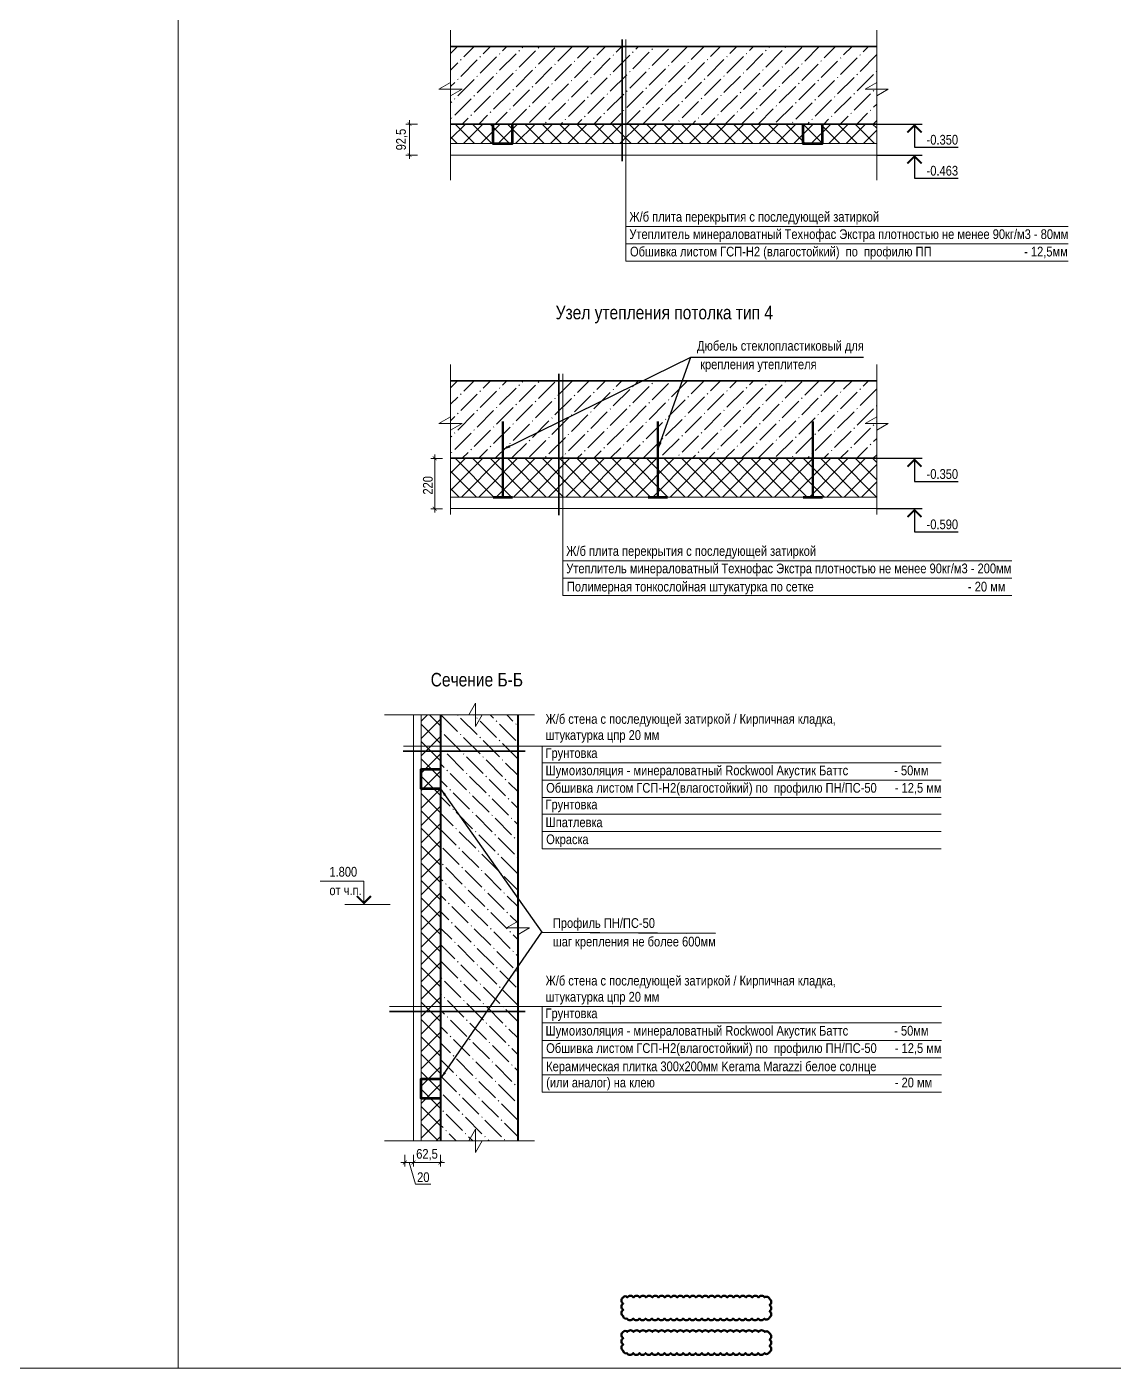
# Model space of a CAD drawing. Header units: millimetres. Extents: x -328335 to 1460319, y -208171 to 164069.
# Drawn here: x -100758 to -72688, y -205995 to -171348 of the extents above; entities that cross this region are included whole.
import ezdxf

# ---------------------------------------------------------------- set-up
doc = ezdxf.new("R2010")
doc.units = ezdxf.units.MM
doc.header["$LTSCALE"] = 0.5
doc.layers.get('Defpoints').update_dxf_attribs({"color": 140})
for name, color, linetype, lineweight in [('0.25', 1, 'Continuous', 25), ('АР_Отметка', 7, 'Continuous', 5), ('АР_Стены ГКЛ', 1, 'Continuous', 15), ('АР_Стены ЖБ', 7, 'Continuous', 40), ('АР_Текст', 7, 'Continuous', 5), ('АР_Тонкая', 254, 'Continuous', 5), ('АР_Штриховка', 8, 'Continuous', 0), ('КМ_конструкции', 5, 'Continuous', 5), ('РД_Оси_размер', 8, 'Continuous', 0)]:
    doc.layers.add(name, color=color, linetype=linetype, lineweight=lineweight)
doc.layers.add('АР_Делит', color=120, linetype='Continuous', lineweight=0, plot=False)
doc.layers.add('ИЗМ1', color=7, linetype='Continuous', lineweight=50, true_color=0xee112e)
doc.styles.add('style1', font='ARIALN.TTF')
doc.dimstyles.new('1-50', dxfattribs={"dimscale": 40, "dimtxt": 2.5, "dimasz": 2, "dimexe": 1.25, "dimexo": 0.625, "dimtad": 1, "dimdec": 0, "dimtxsty": 'style1', "dimblk": 'OBLIQUE', "dimcen": 2.5, "dimadec": 0, "dimazin": 1, "dimtfac": 1, "dimtdec": 0, "dimtmove": 0, "dimatfit": 3, "dimfxl": 1, "dimarcsym": 0})
doc.dimstyles.new('Dim100_ареал', dxfattribs={"dimscale": 100, "dimtxt": 2.5, "dimasz": 1, "dimexe": 1, "dimexo": 1, "dimgap": 0.5, "dimtad": 1, "dimzin": 12, "dimdsep": 46, "dimtxsty": 'style1', "dimblk": 'ARCHTICK', "dimcen": 1, "dimdle": 1, "dimaunit": 1, "dimadec": 0, "dimazin": 3, "dimtfac": 1, "dimtmove": 1, "dimatfit": 3, "dimldrblk": 'OPEN30', "dimfxl": 2, "dimfxlon": 1, "dimtolj": 1, "dimtzin": 0, "dimlwd": 5, "dimlwe": 5, "dimarcsym": 0})

# ---------------------------------------------------------------- blocks, each defined once
blk = doc.blocks.new('_ArchTick')
at = {"color": 0, "linetype": 'ByBlock', "const_width": 0.15}
blk.add_lwpolyline([(-0.5, -0.5), (0.5, 0.5)], dxfattribs=at)
blk = doc.blocks.new('*D73')
at = {"layer": 'Defpoints', "color": 0, "transparency": 16777216}
for p in [(-89819, -173860), (-90876, -174660), (-89819, -174660)]:
    blk.add_point(p, dxfattribs=at)
at = {"layer": 'РД_Оси_размер', "color": 0, "lineweight": 5, "transparency": 16777216}
for p, q in [((-90676, -173860), (-90976, -173860)), ((-90876, -173760), (-90876, -174760)), ((-90676, -174660), (-90976, -174660))]:
    blk.add_line(p, q, dxfattribs=at)
at = {"layer": 'РД_Оси_размер', "color": 0, "lineweight": 5, "transparency": 16777216, "xscale": 100, "yscale": 100, "zscale": 100}
for p, rotation in [((-90876, -173860), 90), ((-90876, -174660), 270)]:
    blk.add_blockref('_ArchTick', p, dxfattribs=dict(at, rotation=rotation))
at = {"layer": 'РД_Оси_размер', "color": 0, "transparency": 16777216, "insert": (-91077, -174260), "char_height": 250, "attachment_point": 5, "rotation": 90, "style": 'style1'}
blk.add_mtext('\\A1;92,5', dxfattribs=at)
blk = doc.blocks.new('_Open30')
at = {"color": 0, "linetype": 'ByBlock', "lineweight": -2}
for p, q in [((-1, 0.27), (0, 0)), ((0, 0), (-1, -0.27)), ((0, 0), (-1, 0))]:
    blk.add_line(p, q, dxfattribs=at)
blk = doc.blocks.new('*D69')
at = {"layer": 'Defpoints', "color": 0, "transparency": 16777216}
for p in [(-90778, -189122), (-90078, -189122), (-90778, -200683)]:
    blk.add_point(p, dxfattribs=at)
at = {"layer": 'РД_Оси_размер', "color": 0, "lineweight": 5, "transparency": 16777216}
for p, q in [((-90778, -200483), (-90778, -200783)), ((-90078, -200483), (-90078, -200783)), ((-89978, -200683), (-90878, -200683))]:
    blk.add_line(p, q, dxfattribs=at)
at = {"layer": 'РД_Оси_размер', "color": 0, "lineweight": 5, "transparency": 16777216, "xscale": 100, "yscale": 100, "zscale": 100, "rotation": 180}
blk.add_blockref('_ArchTick', (-90778, -200683), dxfattribs=at)
at = {"layer": 'РД_Оси_размер', "color": 0, "lineweight": 5, "transparency": 16777216, "xscale": 100, "yscale": 100, "zscale": 100}
blk.add_blockref('_ArchTick', (-90078, -200683), dxfattribs=at)
at = {"layer": 'РД_Оси_размер', "color": 0, "transparency": 16777216, "insert": (-90428, -200482), "char_height": 250, "attachment_point": 5, "style": 'style1'}
blk.add_mtext('\\A1;62,5', dxfattribs=at)
blk = doc.blocks.new('_Oblique')
at = {"color": 0, "linetype": 'ByBlock', "lineweight": -2}
blk.add_line((-0.5, -0.5), (0.5, 0.5), dxfattribs=at)
blk = doc.blocks.new('*D70')
at = {"layer": 'Defpoints', "color": 0, "transparency": 16777216}
for p in [(-89819, -182494), (-90228, -183794), (-89819, -183794)]:
    blk.add_point(p, dxfattribs=at)
at = {"layer": 'РД_Оси_размер', "color": 0, "lineweight": 5, "transparency": 16777216}
for p, q in [((-90028, -182494), (-90328, -182494)), ((-90228, -182394), (-90228, -183894)), ((-90028, -183794), (-90328, -183794))]:
    blk.add_line(p, q, dxfattribs=at)
at = {"layer": 'РД_Оси_размер', "color": 0, "lineweight": 5, "transparency": 16777216, "xscale": 100, "yscale": 100, "zscale": 100}
for p, rotation in [((-90228, -182494), 90), ((-90228, -183794), 270)]:
    blk.add_blockref('_ArchTick', p, dxfattribs=dict(at, rotation=rotation))
at = {"layer": 'РД_Оси_размер', "color": 0, "transparency": 16777216, "insert": (-90405, -183191), "char_height": 250, "attachment_point": 5, "rotation": 90, "style": 'style1'}
blk.add_mtext('\\A1;220', dxfattribs=at)
blk = doc.blocks.new('*D74')
at = {"layer": 'Defpoints', "color": 0, "transparency": 16777216}
for p in [(-91000, -200122), (-90778, -200122), (-91000, -200683)]:
    blk.add_point(p, dxfattribs=at)
at = {"layer": 'РД_Оси_размер', "color": 0, "lineweight": 5, "transparency": 16777216}
for p, q in [((-91000, -200483), (-91000, -200783)), ((-90778, -200483), (-90778, -200783)), ((-90678, -200683), (-91100, -200683)), ((-90889, -200683), (-90721, -201241)), ((-90721, -201241), (-90325, -201241))]:
    blk.add_line(p, q, dxfattribs=at)
at = {"layer": 'РД_Оси_размер', "color": 0, "lineweight": 5, "transparency": 16777216, "xscale": 100, "yscale": 100, "zscale": 100, "rotation": 180}
blk.add_blockref('_ArchTick', (-91000, -200683), dxfattribs=at)
at = {"layer": 'РД_Оси_размер', "color": 0, "lineweight": 5, "transparency": 16777216, "xscale": 100, "yscale": 100, "zscale": 100}
blk.add_blockref('_ArchTick', (-90778, -200683), dxfattribs=at)
at = {"layer": 'РД_Оси_размер', "color": 0, "transparency": 16777216, "insert": (-90523, -201063), "char_height": 250, "attachment_point": 5, "style": 'style1'}
blk.add_mtext('\\A1;20', dxfattribs=at)

msp = doc.modelspace()

# ---------------------------------------------------------------- hatches: boundary and pattern name
at = {"layer": 'АР_Штриховка', "lineweight": 0}
h = msp.add_hatch(dxfattribs=at)
h.set_pattern_fill('FP_5', color=256, scale=10, style=0, pattern_type=2)
h.set_pattern_definition([(45, (-99894.83, -198238.57), (77.7817, 502.0458), [600, -100, 20, -100])])
h.paths.add_polyline_path([(-78818.613, -173859.95), (-78818.613, -171859.95), (-89818.613, -171859.95), (-89818.613, -173859.95)], flags=0)
h = msp.add_hatch(dxfattribs=at)
h.set_pattern_fill('FP_6', color=256, scale=10, style=0, pattern_type=2)
h.set_pattern_definition([(45, (-99894.83, -198238.57), (-224.5064, 224.5064), []), (135, (-99894.83, -198238.57), (-224.5064, -224.5064), [])])
h.paths.add_polyline_path([(-78818.613, -174359.95), (-78818.613, -173859.95), (-89818.613, -173859.95), (-89818.613, -174359.95)])
h = msp.add_hatch(dxfattribs=at)
h.set_pattern_fill('FP_5', color=256, scale=10, style=0, pattern_type=2)
h.set_pattern_definition([(45, (-99894.83, -206872.34), (77.7817, 502.0458), [600, -100, 20, -100])])
h.paths.add_polyline_path([(-78818.613, -182493.719), (-78818.613, -180493.719), (-89818.613, -180493.719), (-89818.613, -182493.719)], flags=0)
h = msp.add_hatch(dxfattribs=at)
h.set_pattern_fill('FP_6', color=256, scale=10, style=0, pattern_type=2)
h.set_pattern_definition([(45, (-99894.83, -206872.34), (-224.5064, 224.5064), []), (135, (-99894.83, -206872.34), (-224.5064, -224.5064), [])])
h.paths.add_polyline_path([(-78818.613, -183493.719), (-78818.613, -182493.719), (-89818.613, -182493.719), (-89818.613, -183493.719)])
h = msp.add_hatch(dxfattribs=at)
h.set_pattern_fill('FP_6', color=256, scale=10, angle=90, style=0, pattern_type=2)
h.set_pattern_definition([(135, (-63899.4, -210198.2), (-224.5064, -224.5064), []), (225, (-63899.4, -210198.2), (224.5064, -224.5064), [])])
h.paths.add_polyline_path([(-90578.033, -189121.969), (-90078.033, -189121.969), (-90078.033, -200121.969), (-90578.033, -200121.969)])
h = msp.add_hatch(dxfattribs=at)
h.set_pattern_fill('FP_5', color=256, scale=10, angle=90, style=0, pattern_type=2)
h.set_pattern_definition([(135, (-63899.4, -210198.2), (-502.0458, 77.7817), [600, -100, 20, -100])])
h.paths.add_polyline_path([(-90078.033, -189121.969), (-88078.033, -189121.969), (-88078.033, -200121.969), (-90078.033, -200121.969)], flags=0)

# ---------------------------------------------------------------- linework, layer by layer
at = {"layer": '0.25', "color": 0}
for p, q in [((-78818.613, -173859.95), (-77646.34, -173859.95)), ((-77842.368, -173859.95), (-77842.368, -174459.95)), ((-77842.368, -174459.95), (-76713.071, -174459.95)), ((-78818.613, -174659.95), (-77646.34, -174659.95)), ((-77842.368, -174659.95), (-77842.368, -175259.95)), ((-77842.368, -175259.95), (-76713.071, -175259.95)), ((-78818.613, -182493.719), (-77646.34, -182493.719)), ((-77842.368, -182493.719), (-77842.368, -183093.719)), ((-77842.368, -183093.719), (-76713.071, -183093.719)), ((-78818.613, -183793.719), (-77646.34, -183793.719)), ((-77842.368, -183793.719), (-77842.368, -184393.719)), ((-77842.368, -184393.719), (-76713.071, -184393.719))]:
    msp.add_line(p, q, dxfattribs=at)
at = {"layer": '0.25', "color": 0, "const_width": 50}
for points in [[(-77660.046, -174077.627), (-77842.368, -173895.305), (-78024.691, -174077.627)], [(-77660.046, -174877.627), (-77842.368, -174695.305), (-78024.691, -174877.627)], [(-77660.046, -182711.396), (-77842.368, -182529.074), (-78024.691, -182711.396)], [(-77660.046, -184011.396), (-77842.368, -183829.074), (-78024.691, -184011.396)]]:
    msp.add_lwpolyline(points, dxfattribs=at)
at = {"layer": 'АР_Делит'}
msp.add_line((-96852.427, -145863.668), (-96852.427, -205994.742), dxfattribs=at)
at = {"layer": 'АР_Делит', "lineweight": 0}
msp.add_lwpolyline([(-132213.713, -64293.844), (228906.764, -64293.844), (228906.764, -205994.742), (-132213.713, -205994.742)], close=True, dxfattribs=at)
at = {"layer": 'АР_Отметка', "color": 0}
for p, q in [((-93185.193, -193416.552), (-92055.896, -193416.552)), ((-92055.896, -194016.552), (-92055.896, -193416.552)), ((-92546.943, -194016.552), (-91374.67, -194016.552))]:
    msp.add_line(p, q, dxfattribs=at)
at = {"layer": 'АР_Отметка', "color": 0, "const_width": 50}
msp.add_lwpolyline([(-91873.574, -193798.875), (-92055.896, -193981.197), (-92238.218, -193798.875)], dxfattribs=at)
at = {"layer": 'АР_Стены ГКЛ'}
for points in [[(-89818.613, -174359.95), (-78818.613, -174359.95), (-78818.613, -174659.95), (-89818.613, -174659.95)], [(-89818.613, -183493.719), (-78818.613, -183493.719), (-78818.613, -183793.719), (-89818.613, -183793.719)], [(-90578.033, -200121.969), (-90578.033, -189121.969), (-90778.033, -189121.969), (-90778.033, -200121.969)]]:
    msp.add_lwpolyline(points, close=True, dxfattribs=at)
at = {"layer": 'АР_Стены ЖБ', "lineweight": 35}
for p, q in [((-89818.613, -171859.95), (-78818.613, -171859.95)), ((-89818.613, -173859.95), (-78818.613, -173859.95)), ((-89818.613, -180493.719), (-78818.613, -180493.719)), ((-89818.613, -182493.719), (-78818.613, -182493.719)), ((-90078.033, -200121.969), (-90078.033, -189121.969))]:
    msp.add_line(p, q, dxfattribs=at)
at = {"layer": 'АР_Стены ЖБ'}
for p, q in [((-90078.033, -189121.969), (-90078.033, -200121.969)), ((-88078.033, -200121.969), (-88078.033, -189121.969))]:
    msp.add_line(p, q, dxfattribs=at)
at = {"layer": 'АР_Текст', "ltscale": 0.5}
for p, q in [((-87457.014, -192584.063), (-87457.014, -189927.485)), ((-87457.014, -198867.579), (-87457.014, -196650.145))]:
    msp.add_line(p, q, dxfattribs=at)
at = {"layer": 'АР_Текст', "lineweight": 35}
for points in [[(-85391.02, -174821.928), (-85391.02, -171677.928)], [(-87021.147, -183960.19), (-87021.147, -180311.697)], [(-91040.012, -190059.851), (-87896.012, -190059.851)], [(-91397.348, -196782.512), (-87896.012, -196782.512)]]:
    msp.add_lwpolyline(points, dxfattribs=at)
at = {"layer": 'АР_Текст', "ltscale": 0.5}
for points in [[(-85292.528, -177403.928), (-85292.528, -171677.928)], [(-73878.656, -176503.928), (-85292.528, -176503.928)], [(-73878.656, -176953.928), (-85292.528, -176953.928)], [(-73878.656, -177403.928), (-85292.528, -177403.928)], [(-86922.655, -186037.697), (-86922.655, -180311.697)], [(-75331.11, -185137.697), (-86922.655, -185137.697)], [(-75331.11, -185587.697), (-86922.655, -185587.697)], [(-75331.11, -186037.697), (-86922.655, -186037.697)], [(-77156.529, -189927.485), (-91035.858, -189927.485)], [(-77156.529, -190355.774), (-87457.014, -190355.774)], [(-77156.529, -190805.774), (-87457.014, -190805.774)], [(-77156.529, -191255.774), (-87457.014, -191255.774)], [(-77156.529, -191684.063), (-87457.014, -191684.063)], [(-77156.529, -192134.063), (-87457.014, -192134.063)], [(-77156.529, -192584.063), (-87457.014, -192584.063)], [(-77146.387, -196650.145), (-91393.194, -196650.145)], [(-77146.387, -197078.434), (-87457.014, -197078.434)], [(-77146.387, -197528.434), (-87457.014, -197528.434)], [(-77146.387, -197978.434), (-87457.014, -197978.434)], [(-77146.387, -198417.579), (-87457.014, -198417.579)], [(-77146.387, -198867.579), (-87457.014, -198867.579)]]:
    msp.add_lwpolyline(points, dxfattribs=at)
at = {"layer": 'АР_Тонкая'}
for p, q in [((-89818.613, -173859.95), (-89818.613, -174359.95)), ((-78818.613, -174359.95), (-78818.613, -173859.95)), ((-89818.613, -174359.95), (-78818.613, -174359.95)), ((-89818.613, -182493.719), (-89818.613, -182993.719)), ((-78818.613, -182993.719), (-78818.613, -182493.719)), ((-89818.613, -183493.719), (-78818.613, -183493.719))]:
    msp.add_line(p, q, dxfattribs=at)
for points in [[(-89818.613, -171436.745), (-89818.613, -172786.745), (-90118.613, -172959.95), (-89518.613, -172959.95), (-89818.613, -173133.155), (-89818.613, -175309.95)], [(-78818.613, -171436.745), (-78818.613, -172786.745), (-79118.613, -172959.95), (-78518.613, -172959.95), (-78818.613, -173133.155), (-78818.613, -175309.95)], [(-89818.613, -180070.513), (-89818.613, -181420.513), (-90118.613, -181593.719), (-89518.613, -181593.719), (-89818.613, -181766.924), (-89818.613, -183943.719)], [(-78818.613, -180070.513), (-78818.613, -181420.513), (-79118.613, -181593.719), (-78518.613, -181593.719), (-78818.613, -181766.924), (-78818.613, -183943.719)], [(-87654.828, -189121.969), (-89004.828, -189121.969), (-89178.033, -189421.969), (-89178.033, -188821.969), (-89351.238, -189121.969), (-91528.033, -189121.969)], [(-88078.033, -194448.764), (-88378.033, -194621.969), (-87778.033, -194621.969), (-88078.033, -194795.174)], [(-87654.828, -200121.969), (-89004.828, -200121.969), (-89178.033, -200421.969), (-89178.033, -199821.969), (-89351.238, -200121.969), (-91528.033, -200121.969)]]:
    msp.add_lwpolyline(points, dxfattribs=at)
for points in [[(-78818.613, -173859.95), (-78818.613, -171859.95), (-89818.613, -171859.95), (-89818.613, -173859.95)], [(-78818.613, -182493.719), (-78818.613, -180493.719), (-89818.613, -180493.719), (-89818.613, -182493.719)], [(-90078.033, -189121.969), (-88078.033, -189121.969), (-88078.033, -200121.969), (-90078.033, -200121.969), (-90578.033, -200121.969), (-90578.033, -189121.969)]]:
    msp.add_lwpolyline(points, close=True, dxfattribs=at)
at = {"layer": 'ИЗМ1'}
for points in [[(-85363.246, -204166.025, 0.52056705), (-85363.246, -204327.239, 0.52056705), (-85363.246, -204488.452, 0.52056705), (-85363.246, -204649.665, 0.52056705), (-85266.135, -204713.767, 0.52056705), (-85104.922, -204713.767, 0.52056705), (-84943.709, -204713.767, 0.52056705), (-84782.495, -204713.767, 0.52056705), (-84621.282, -204713.767, 0.52056705), (-84460.069, -204713.767, 0.52056705), (-84298.856, -204713.767, 0.52056705), (-84137.643, -204713.767, 0.52056705), (-83976.43, -204713.767, 0.52056705), (-83815.217, -204713.767, 0.52056705), (-83654.003, -204713.767, 0.52056705), (-83492.79, -204713.767, 0.52056705), (-83331.577, -204713.767, 0.52056705), (-83170.364, -204713.767, 0.52056705), (-83009.151, -204713.767, 0.52056705), (-82847.938, -204713.767, 0.52056705), (-82686.724, -204713.767, 0.52056705), (-82525.511, -204713.767, 0.52056705), (-82364.298, -204713.767, 0.52056705), (-82203.085, -204713.767, 0.52056705), (-82041.872, -204713.767, 0.52056705), (-81880.659, -204713.767, 0.52056705), (-81719.445, -204713.767, 0.52056705), (-81585.454, -204686.545, 0.52056705), (-81585.454, -204525.332, 0.52056705), (-81585.454, -204364.119, 0.52056705), (-81585.454, -204202.906, 0.52056705), (-81709.787, -204166.025, 0.52056705), (-81871, -204166.025, 0.52056705), (-82032.214, -204166.025, 0.52056705), (-82193.427, -204166.025, 0.52056705), (-82354.64, -204166.025, 0.52056705), (-82515.853, -204166.025, 0.52056705), (-82677.066, -204166.025, 0.52056705), (-82838.279, -204166.025, 0.52056705), (-82999.493, -204166.025, 0.52056705), (-83160.706, -204166.025, 0.52056705), (-83321.919, -204166.025, 0.52056705), (-83483.132, -204166.025, 0.52056705), (-83644.345, -204166.025, 0.52056705), (-83805.558, -204166.025, 0.52056705), (-83966.771, -204166.025, 0.52056705), (-84127.985, -204166.025, 0.52056705), (-84289.198, -204166.025, 0.52056705), (-84450.411, -204166.025, 0.52056705), (-84611.624, -204166.025, 0.52056705), (-84772.837, -204166.025, 0.52056705), (-84934.05, -204166.025, 0.52056705), (-85095.264, -204166.025, 0.52056705), (-85256.477, -204166.025, 0.52056705)], [(-85363.246, -205059.157, 0.52056705), (-85363.246, -205220.371, 0.52056705), (-85363.246, -205381.584, 0.52056705), (-85363.246, -205542.797, 0.52056705), (-85266.135, -205606.899, 0.52056705), (-85104.922, -205606.899, 0.52056705), (-84943.709, -205606.899, 0.52056705), (-84782.495, -205606.899, 0.52056705), (-84621.282, -205606.899, 0.52056705), (-84460.069, -205606.899, 0.52056705), (-84298.856, -205606.899, 0.52056705), (-84137.643, -205606.899, 0.52056705), (-83976.43, -205606.899, 0.52056705), (-83815.217, -205606.899, 0.52056705), (-83654.003, -205606.899, 0.52056705), (-83492.79, -205606.899, 0.52056705), (-83331.577, -205606.899, 0.52056705), (-83170.364, -205606.899, 0.52056705), (-83009.151, -205606.899, 0.52056705), (-82847.938, -205606.899, 0.52056705), (-82686.724, -205606.899, 0.52056705), (-82525.511, -205606.899, 0.52056705), (-82364.298, -205606.899, 0.52056705), (-82203.085, -205606.899, 0.52056705), (-82041.872, -205606.899, 0.52056705), (-81880.659, -205606.899, 0.52056705), (-81719.445, -205606.899, 0.52056705), (-81585.454, -205579.677, 0.52056705), (-81585.454, -205418.464, 0.52056705), (-81585.454, -205257.251, 0.52056705), (-81585.454, -205096.038, 0.52056705), (-81709.787, -205059.157, 0.52056705), (-81871, -205059.157, 0.52056705), (-82032.214, -205059.157, 0.52056705), (-82193.427, -205059.157, 0.52056705), (-82354.64, -205059.157, 0.52056705), (-82515.853, -205059.157, 0.52056705), (-82677.066, -205059.157, 0.52056705), (-82838.279, -205059.157, 0.52056705), (-82999.493, -205059.157, 0.52056705), (-83160.706, -205059.157, 0.52056705), (-83321.919, -205059.157, 0.52056705), (-83483.132, -205059.157, 0.52056705), (-83644.345, -205059.157, 0.52056705), (-83805.558, -205059.157, 0.52056705), (-83966.771, -205059.157, 0.52056705), (-84127.985, -205059.157, 0.52056705), (-84289.198, -205059.157, 0.52056705), (-84450.411, -205059.157, 0.52056705), (-84611.624, -205059.157, 0.52056705), (-84772.837, -205059.157, 0.52056705), (-84934.05, -205059.157, 0.52056705), (-85095.264, -205059.157, 0.52056705), (-85256.477, -205059.157, 0.52056705)]]:
    msp.add_lwpolyline(points, format="xyb", close=True, dxfattribs=at)
at = {"layer": 'КМ_конструкции', "lineweight": 50}
for p, q in [((-88468.613, -183493.719), (-88468.613, -181543.719)), ((-84468.613, -183493.719), (-84468.613, -181543.719)), ((-80468.613, -183493.719), (-80468.613, -181543.719))]:
    msp.add_line(p, q, dxfattribs=at)
at = {"layer": 'КМ_конструкции', "lineweight": 70}
for p, q in [((-88718.613, -183493.719), (-88218.613, -183493.719)), ((-84718.613, -183493.719), (-84218.613, -183493.719)), ((-80718.613, -183493.719), (-80218.613, -183493.719))]:
    msp.add_line(p, q, dxfattribs=at)
for points in [[(-88724.779, -173859.95), (-88724.779, -174359.95), (-88218.613, -174359.95), (-88218.613, -173859.95)], [(-80724.779, -173859.95), (-80724.779, -174359.95), (-80218.613, -174359.95), (-80218.613, -173859.95)], [(-90078.033, -191028.135), (-90578.033, -191028.135), (-90578.033, -190521.969), (-90078.033, -190521.969)], [(-90078.033, -199028.135), (-90578.033, -199028.135), (-90578.033, -198521.969), (-90078.033, -198521.969)]]:
    msp.add_lwpolyline(points, dxfattribs=at)

# ---------------------------------------------------------------- texts
at = {"layer": '0.25', "color": 0, "char_height": 250, "width": 16419.73819, "attachment_point": 1, "line_spacing_factor": 1.149209, "style": 'style1'}
for s, insert in [('-0.350', (-77529.59, -174139.928)), ('-0.463', (-77529.59, -174939.928)), ('-0.350', (-77529.59, -182773.697)), ('-0.590', (-77529.59, -184073.697))]:
    msp.add_mtext(s, dxfattribs=dict(at, insert=insert))
at = {"layer": 'АР_Отметка', "color": 0, "insert": (-92947.459, -193780.16), "char_height": 250, "width": 16419.73819, "attachment_point": 7, "line_spacing_factor": 1.149209, "style": 'style1'}
msp.add_mtext('1.800\\Pот ч.п.', dxfattribs=at)
at = {"layer": 'АР_Текст', "char_height": 250, "attachment_point": 7, "style": 'style1'}
for s, width, insert in [('\\pxt26;Ж/б плита перекрытия с последующей затиркой             ', 8533.01503, (-85202.528, -176453.928)), ('Обшивка листом ГСП-Н2 (влагостойкий)  по  профилю ПП                              - 12,5мм', 12527.77177, (-85186.763, -177353.602)), ('\\pxt26;Ж/б плита перекрытия с последующей затиркой             ', 8533.01503, (-86832.655, -185087.697)), ('Полимерная тонкослойная штукатурка по сетке                                                  - 20 мм', 11986.6175, (-86816.89, -186007.62)), ('\\pxt26;Ж/б стена с последующей затиркой / Кирпичная кладка, штукатурка цпр 20 мм   ', 8533.01503, (-87367.014, -189842.06)), ('\\pxt26;Грунтовка     ', 8533.01503, (-87367.014, -190306.163)), ('\\pxt34;Обшивка листом ГСП-Н2(влагостойкий) по  профилю ПН/ПС-50 ^I- 12,5 мм', 12527.77177, (-87351.249, -191205.447)), ('\\pxt26;Грунтовка     ', 8533.01503, (-87367.014, -191634.452)), ('Окраска', 12527.77177, (-87351.249, -192533.737)), ('\\pxt26;Ж/б стена с последующей затиркой / Кирпичная кладка, штукатурка цпр 20 мм     ', 8533.01503, (-87367.014, -196601.794)), ('\\pxt26;Грунтовка     ', 8533.01503, (-87367.014, -197028.823)), ('Обшивка листом ГСП-Н2(влагостойкий) по  профилю ПН/ПС-50 ^I- 12,5 мм', 12527.77177, (-87351.249, -197928.108)), ('Керамическая плитка 300х200мм Kerama Marazzi белое солнце \\P(или аналог) на клею ^I^I^I^I^I^I^I- 20 мм', 12527.77177, (-87351.249, -198816.372))]:
    msp.add_mtext_dynamic_manual_height_columns(s, width=width, gutter_width=1250, heights=[0], dxfattribs=dict(at, insert=insert))
at = {"layer": 'АР_Текст', "char_height": 250, "width": 19248.03006, "attachment_point": 7, "style": 'style1'}
for s, insert in [('Утеплитель минераловатный{\\H0.91667x; }Технофас Экстра плотностью не менее 90кг/м3 - 80мм', (-85202.528, -176903.928)), ('\\pxt32;Утеплитель минераловатный{\\H0.91667x; \\H1.09091x;Технофас Экстра плотностью не менее 90кг/м3 - 200мм}', (-86832.655, -185537.697)), ('Шумоизоляция - минераловатный Rockwool Акустик Баттс  ^I^I- 50мм ', (-87367.014, -190755.774)), ('Шпатлевка', (-87367.014, -192023.818)), ('Шумоизоляция - минераловатный Rockwool Акустик Баттс  ^I^I- 50мм ', (-87367.014, -197478.434))]:
    msp.add_mtext(s, dxfattribs=dict(at, insert=insert))
at = {"layer": 'АР_Текст', "color": 0, "char_height": 350, "attachment_point": 5, "line_spacing_factor": 1.149209, "style": 'style1'}
for s, insert, width in [('\\pxqc;Узел утепления потолка тип 4', (-84300.382, -178780.286), 10902.871), ('\\pxqc;Сечение Б-Б', (-89140.26, -188213.09), 3088.28496)]:
    msp.add_mtext(s, dxfattribs=dict(at, insert=insert, width=width))
at = {"layer": 'АР_Текст', "lineweight": 25, "char_height": 250, "width": 16419.73819, "line_spacing_factor": 1.149209, "style": 'style1'}
for s, insert, attachment_point in [('Дюбель стеклопластиковый для\\P крепления утеплителя', (-83455.859, -179461.697), 1), ('Профиль ПН/ПС-50  \\Pшаг крепления не более 600мм', (-87179.934, -195176.178), 7)]:
    msp.add_mtext(s, dxfattribs=dict(at, insert=insert, attachment_point=attachment_point))

# ---------------------------------------------------------------- dimensions: what is measured, and where the dimension line sits
at = {"layer": 'РД_Оси_размер'}
for base, p1, p2, text, picture, middle in [((-90876.44, -174659.95), (-89818.613, -173859.95), (-89818.613, -174659.95), '92,5', '*D73', (-90876.44, -174259.95)), ((-90227.527, -183793.719), (-89818.613, -182493.719), (-89818.613, -183793.719), '220', '*D70', (-90227.527, -183191.357))]:
    dim = msp.add_linear_dim(base=base, p1=p1, p2=p2, angle=90, text=text, dimstyle='Dim100_ареал', dxfattribs=at)
    dim.commit()
    dim.dimension.update_dxf_attribs({"geometry": picture, "text_midpoint": middle, "dimtype": 160})
dim = msp.add_linear_dim(base=(-90778.033, -200682.66), p1=(-90078.033, -189121.969), p2=(-90778.033, -189121.969), text='62,5', dimstyle='Dim100_ареал', dxfattribs=at)
dim.commit()
dim.dimension.update_dxf_attribs({"geometry": '*D69', "text_midpoint": (-90428.033, -200682.66), "dimtype": 160})
dim = msp.add_linear_dim(base=(-90999.514, -200682.66), p1=(-90778.033, -200121.969), p2=(-90999.514, -200121.969), text='20', dimstyle='Dim100_ареал', dxfattribs=at)
dim.commit()
dim.dimension.update_dxf_attribs({"geometry": '*D74', "text_midpoint": (-90671.395, -201062.946)})

# ---------------------------------------------------------------- leaders
at = {"layer": 'АР_Текст', "ltscale": 0.5}
for points in [[(-88468.613, -182268.719), (-83613.225, -179881.697), (-80279.249, -179881.697)], [(-84468.613, -182268.719), (-83613.225, -179881.697), (-79155.248, -179881.697)], [(-90078.033, -191028.135), (-87466.012, -194729.438), (-82984.041, -194760.875)], [(-90078.033, -198521.969), (-87466.012, -194729.438), (-83718.79, -194760.875)]]:
    msp.add_leader(points, dimstyle='1-50', override={"dimscale": 1, "dimasz": 200, "dimtad": 0}, dxfattribs=at)

doc.saveas('drawing.dxf')
